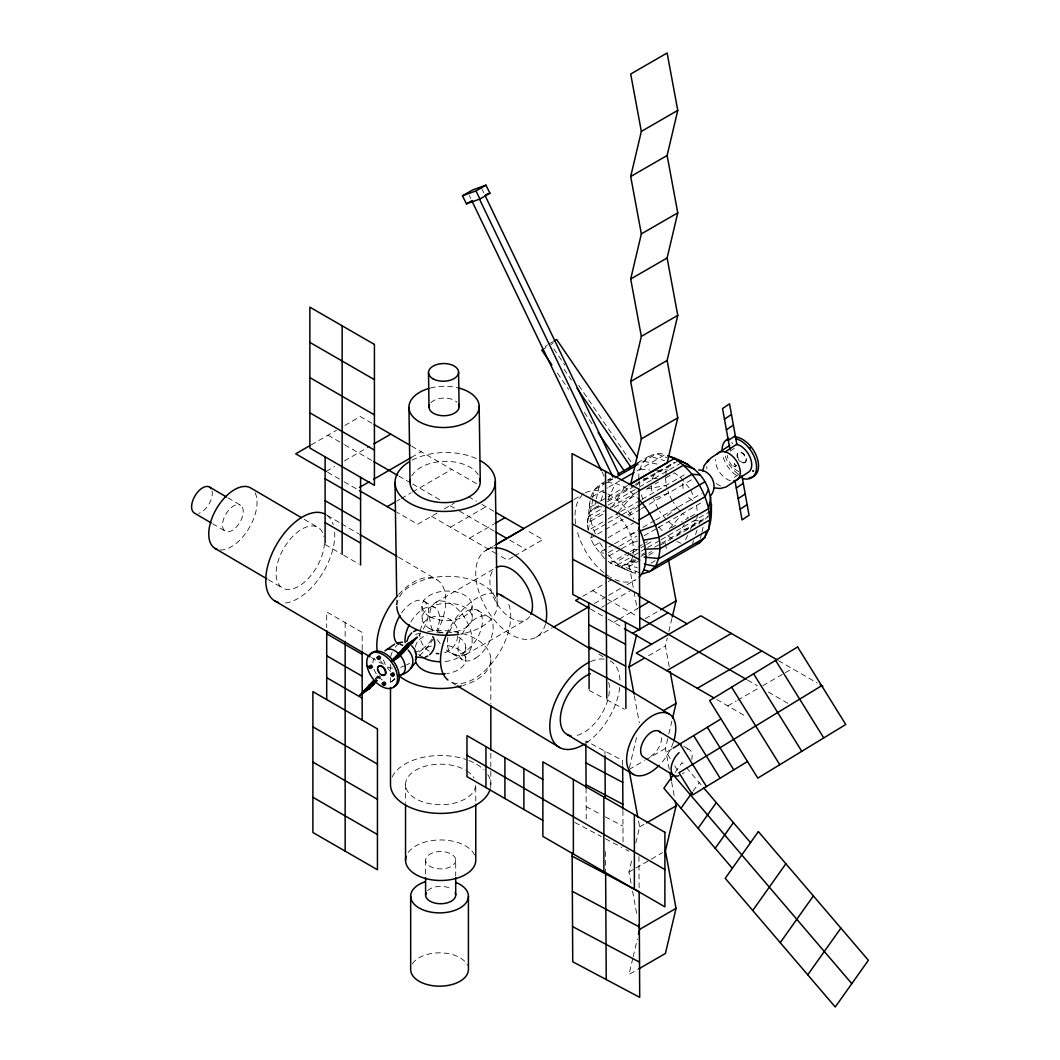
<?xml version="1.0" encoding="UTF-8"?>
<svg xmlns="http://www.w3.org/2000/svg" width="1060" height="1060" viewBox="0 0 1060 1060"><rect width="100%" height="100%" fill="white"/><g stroke="black" fill="none" stroke-linecap="round" stroke-linejoin="round"><path stroke-width="0.75" stroke-dasharray="5 3.75" d="M682.653 483.546L683.342 491.138M595.375 533.816C590.831 523.521 588.035 511.848 590.075 500.598M592.5 499.18C592.355 509.953 585.08 519.426 588.234 530.371L606.678 519.718M638.875 479.001C637.51 464.532 649.873 449.466 665.163 454.621L635.364 471.819M632.966 554.473C635.218 539.328 627.136 524.316 616.469 514.06M665.667 476.364L666.263 471.541L668.555 466.453L671.311 463.896M697.202 514.392C697.758 523.388 689.411 531.722 680.308 528.635M592.739 497.63L593.971 489.932L599.602 484.712L606.333 480.816M457.628 636.066C457.191 643.923 451.335 651.33 443.557 652.973M588.234 530.371L590.42 518.963L604.611 510.774M420.383 630.7C423.708 608.93 458.887 612.733 457.854 634.728M595.998 500.307L594.196 508.098L590.526 511.503L600.463 505.766M596.356 498.743L599.602 484.712L604.014 483.347M700.501 538.241L701.574 533.551M701.945 532.001L704.105 522.646M629.362 767.904L636.967 735.693M669.258 666.727L665.415 646.004L667.31 637.948M668.833 631.508L671.868 618.616M631.058 883.165L628.991 872.009L632.025 859.117M635.828 843.018L639.63 826.906L638.146 818.943M669.258 769.215L665.415 748.492L668.449 735.6M668.833 733.997L671.868 721.105M632.793 958.386L628.991 974.498L637.391 969.648M633.164 956.783L637.351 939.054M600.967 500.585L603.962 491.509M692.564 543.674L693.571 540.653M695.559 534.598L697.056 530.066M699.057 524.024L700.051 520.99L704.821 519.519L707.576 516.975M652.072 479.729C653.689 472.468 661.268 468.096 668.37 470.322M608.109 561.217C615.568 568.279 630.382 567.723 632.767 556.076M607.963 499.71L615.502 483.281L624.684 487.189L637.073 497.272M685.581 539.858L687.635 535.38M690.378 529.404L694.486 520.447L700.051 520.99M604.531 558.607L594.196 545.741L590.526 538.122L592.593 533.776M612.163 507.064L624.684 487.189M677.671 535.128L684.349 524.528M675.101 772.448L682.083 762.59L685.29 766.353M693.081 791.224L699.189 782.611M618.51 511.688L633.867 493.88M669.258 528.993L682.56 513.557L688.523 517.903L681.434 521.997M375.24 678.678L377.797 675.843M378.963 678.599L380.779 676.638M545.118 346.978L547.371 344.897M550.988 344.778L553.254 342.685M635.404 465.618L639.922 461.431M628.024 514.935L637.616 506.918M667.402 515.69L676.995 507.687L673.02 501.857M375.863 678.665L379.507 675.697M377.413 678.638L379.851 676.651M391.259 681.779L395.102 679.129M730.221 451.07L734.898 447.943M735.11 466.546L736.369 465.698M744.478 462.73L744.928 462.438A5.936 3.67 56.2 0 0 743.298 453.402A5.936 3.67 56.2 0 0 737.508 456.158A5.936 3.67 56.2 0 0 744.928 462.438M734.368 477.384L740.198 473.475M752.732 471.859L753.991 471.011A1.643 1.02 56.2 0 1 752.481 470.388M671.762 748.956L666.289 752.282L670.516 759.106M311.15 444.895L336.404 430.32M344.831 425.458L360.267 416.54L372.736 423.748M326.215 471.422L334.629 466.559M344.46 460.888L369.715 446.3M548.696 344.129L552.658 341.837M541.74 350.118L547.026 347.07M411.439 457.43L421.27 451.759M397.036 500.969L399.845 499.353M401.25 498.544L411.068 492.874M412.473 492.052L451.772 469.368M437.224 512.987L417.719 524.25L396.917 512.245M444.312 508.893L454.25 503.156M450.513 527.231L485.983 506.746M469.487 538.175L493.615 524.25M486.103 550.233L494.623 545.317M574.069 499.445L583.994 493.721M607.764 479.994L610.626 478.338M637.272 462.955L649.263 456.038L664.567 460.716M488.475 549.133L492.728 546.682M606.678 482.605L593.971 489.932L590.42 497.763L587.439 523.03L604.465 513.199M608.082 481.783L613.727 478.524M634.277 466.652L656.604 453.773L666.806 457.668M591.838 496.941L607.446 487.931M608.864 487.123L619.755 480.829M589.214 507.66L599.152 501.936M600.569 501.115L627.52 485.546M598.45 505.647L594.196 508.098L598.966 506.627L601.749 506.905M608.387 499.909L633.92 485.162M635.337 484.341L674.611 462.319M607.486 501.711L634.516 486.103M635.854 485.334L676.995 461.577M513.12 556.818L507.449 560.091L497.962 554.618M514.537 555.996L542.905 539.62L526.648 530.225M435.845 602.411L494.742 568.412M588.234 516.591L602.411 508.402M608.096 505.117L637.881 487.918M639.299 487.096L681.143 462.942M610.282 507.501L640.081 490.303M614.402 507.462L637.457 494.145M647.382 488.421L658.379 482.075M665.826 477.768L674.332 472.853L680.308 477.212L689.053 487.733M608.096 518.896L619.438 512.351M620.723 511.609L640.717 500.068M642.002 499.326L687.397 473.118M593.971 530.888L606.731 523.521M608.149 522.699L620.922 515.319M622.339 514.511L637.948 505.501M590.526 538.122L596.21 534.836M597.628 534.028L623.161 519.281M628.832 516.008L640.465 509.29M641.605 508.628L692.962 478.988M594.196 545.741L601.285 541.647M608.122 537.712L633.655 522.964M613.157 544.548L598.966 552.737L603.763 553.121M614.575 543.727L637.55 530.45M642.943 527.337L654.577 520.632M655.716 519.97L701.402 493.602M608.374 552.551L618.298 546.814M619.716 546.006L636.742 536.174M608.784 556.142L620.14 549.597M621.558 548.775L637.166 539.765M644.109 535.75L657.028 528.291M658.3 527.562L703.694 501.353M628.938 552.313L610.494 562.953L633.867 572.996L636.716 573.288M630.356 551.491L647.382 541.66M671.497 527.734L677.525 524.25M690.298 516.883L697.387 512.788M631.111 553.399L615.502 562.409L608.639 560.024M632.529 552.578L639.617 548.484M641.035 547.662L645.301 545.198M646.719 544.389L653.808 540.282M629.229 558.116L616.469 565.497L633.867 572.996L636.702 571.366M634.185 555.268L640.584 551.571M641.274 551.16L646.958 547.887M647.673 547.477L660.446 540.096M661.135 539.699L710.796 511.026M465.936 654.55L526.237 619.729M633.376 559.495L622.021 566.04L640.956 573.288M641.817 554.618L644.652 552.975M654.577 547.251L660.327 543.926M661.678 543.157L708.491 516.127M635.311 559.654L626.804 564.569L637.51 567.842M640.982 556.381L646.666 553.108M660.844 544.906L704.821 519.519M635.987 560.501L628.991 564.543L633.721 590.049M648.601 553.214L651.396 551.597M640.293 560.091L624.684 569.101L615.502 562.409L608.016 554.499M648.799 555.175L655.888 551.081M582.722 596.343L606.837 582.417M608.255 581.609L611.103 579.966M650.893 563.178L655.146 560.713M536.267 637.113L551.876 628.103M594.435 603.524L607.208 596.157M608.625 595.336L621.385 587.969M627.069 584.683L635.576 579.767A50.164 28.964 60 0 1 610.494 577.289M601.696 607.3L604.531 605.671M605.949 604.849L630.077 590.923M613.581 622.352L617.834 619.901M619.252 619.08L637.696 608.427M645.235 618.695L659.24 610.613M648.601 655.703L665.415 646.004M727.783 705.907L736.197 701.044M737.601 700.236L758.655 688.072M762.856 685.648L783.91 673.497M785.314 672.689L792.323 668.635M628.991 769.52L644.4 760.616M645.805 759.808L665.415 748.492M639.63 826.906L645.235 823.673M628.991 872.009L634.596 868.776M635.987 867.968L650.005 859.872M651.396 859.064L662.606 852.598M655.358 497.908L668.555 493.072L672.225 500.691M630.462 534.545L637.802 531.855M607.804 480.365L613.687 478.55M646.242 489.124L666.263 485.321L668.555 493.072M632.767 542.296L637.378 541.422M643.566 478.815L657.65 478.272M633.549 549.65L639.803 549.398M640.081 469.103L649.899 470.017M656.445 470.627L666.263 471.541M606.956 482.433L615.502 483.281M643.619 461.272L659.214 464.505M630.462 561.177L639.816 563.112M720.601 486.103L715.262 483.002M692.697 500.585L686.297 496.12M676.956 541.541L680.891 543.224M589.121 690.431L604.067 698.368M606.784 699.812L624.552 709.259M586.18 806.66L601.232 814.65M605.326 816.836L622.989 826.217M574.825 822.467L601.351 836.552M605.445 838.738L621.756 847.39M625.983 849.643L628.871 851.18M411.558 446.154L479.491 485.387M778.464 660.632L817.287 683.038M468.361 496.57L476.496 501.274M481.916 504.401L494.119 511.437M327.99 435.183L343.241 443.981M344.619 444.776L372.351 460.795M398.692 476.006L411.174 483.201M412.565 484.009L441.675 500.81M449.996 505.62L458.132 510.31M459.483 511.092L494.715 531.444M509.635 540.043L525.892 549.438M592.646 590.619L637.378 616.443M747.578 680.069L757.277 685.661M768.367 692.074L787.779 703.27M431.539 516.273L496.597 553.837M590.539 609.049L606.81 618.444M608.162 619.225L623.068 627.825M327.606 472.217L342.857 481.028M344.235 481.823L356.716 489.031M716.692 699.494L745.803 716.308M325.115 544.495L340.724 553.505M343.559 555.149L359.168 564.158M327.301 515.425L340.114 522.951M341.545 523.786L358.625 533.803M398.494 557.189L436.932 579.74M304.167 519.294L318.199 527.535M424.278 601.391L435.209 607.804M227.927 497.842L240.58 505.262A15.052 8.122 -59.6 0 1 235.055 528.344A15.052 8.122 -59.6 0 1 223.05 520.99A15.052 8.122 -59.6 0 1 240.58 505.262M212.556 523.706L225.21 531.139M268.299 579.661L282.331 587.902M371.464 657.624L381.428 663.467M598.913 654.126L603.114 656.67M477.305 610.123L488.064 616.602M683.66 746.2L689.199 749.539M452.421 653.636L463.167 660.115M455.985 685.065L450.381 681.686A50.164 27.666 -58.9 0 0 495.02 659.121A50.164 27.666 -58.9 0 0 507.912 602.583M668.37 521.745L674.332 526.091M667.787 535.644L673.02 539.474M429.26 651.224C423.483 647.74 419.999 641.433 419.733 634.728M676.995 507.687L680.335 511.212M666.144 519.4L659.625 511.212M658.737 526.966L664.09 532.61M686.363 767.599L702.409 786.361M553.77 348.833L564.874 365.091M578.76 385.403L632.436 463.949M564.026 369.264L571.433 380.103M557.467 373.147L568.571 389.391M584.298 412.419L592.633 424.609M599.602 542.627L606.029 552.035M674.756 765.916L677.287 769.997M690.643 490.065L694.3 497.697M658.035 508.893L653.45 498.16M481.651 188.428L483.797 192.88M469.302 195.477L470.733 198.458M602.053 471.899L604.2 476.364M641.406 494.768L642.731 499.233M665.415 543.515L666.886 551.478M671.616 781.962L674.571 797.902M634.012 591.639L637.259 609.182M634.304 695.731L639.326 722.827M632.529 891.142L637.259 916.648M696.606 505.448L697.228 511.317M665.468 477.981L666.263 485.321M651.29 486.169L652.072 493.509M639.048 480.617L639.736 487.07M706.768 466.519L706.94 468.917M497.074 598.396L497.167 604.995M472.084 605.194L472.27 617.37M421.946 606.386L422.132 618.563M396.771 599.986L396.837 604.929M638.942 856.533L639.114 888.532M622.657 765.201L622.631 760.51L585.822 740.953L585.849 744.08M622.896 810.569L623.094 846.556M604.968 751.129L604.982 754.256M605.525 851.538L605.644 873.943M586.087 787.885L586.26 820.731M490.82 659.545L490.82 703.933M490.82 753.236L490.82 769.666M490.82 771.309L490.82 784.466M475.768 800.936L475.768 784.466A35.112 20.273 0 0 1 431.566 804.037A35.112 20.273 0 0 1 410.246 774.33A35.112 20.273 0 0 1 465.486 770.13M465.738 647.461L465.738 659.744A25.082 14.482 0 0 1 446.817 673.59M455.707 860.23A15.052 8.692 0 0 1 433.129 867.756A15.052 8.692 0 0 1 433.129 852.704A15.052 8.692 0 0 1 455.707 860.23L455.707 876.05M425.603 860.23L425.603 876.05M405.543 784.466L405.543 802.579M390.491 664.487L390.491 671.059M390.491 677.631L390.491 685.846M362.175 649.634L362.175 632.423L326.705 611.951L326.705 627.6M345.162 622.604L345.162 639.816M427.617 890.692A15.052 8.692 0 0 1 451.295 888.889M447.479 645.62A25.082 14.482 0 0 1 465.738 659.744M419.111 652.139A25.082 14.482 0 0 1 434.494 645.514M458.635 637.166A25.082 14.482 0 0 1 464.002 652.549A25.082 14.482 0 0 1 441.94 661.731M422.675 657.359A25.082 14.482 0 0 1 418.766 654.338M415.573 647.064A25.082 14.482 0 0 1 427.008 635.112M437.727 632.886A25.082 14.482 0 0 1 447.479 633.337M466.744 770.898A35.112 20.273 0 0 1 473.899 777.947M408.219 852.465A35.112 20.273 0 0 1 442.947 839.997A35.112 20.273 0 0 1 474.575 854.983M487.799 774.568A50.164 28.964 0 0 1 490.542 787.487M392.2 776.967A50.164 28.964 0 0 1 465.738 759.384M468.904 760.537A50.164 28.964 0 0 1 484.089 769.984M427.67 631.575A50.164 28.964 0 0 1 487.6 649.343A50.164 28.964 0 0 1 462.849 685.515M390.769 656.524A50.164 28.964 0 0 1 392.2 652.059M395.208 647.302A50.164 28.964 0 0 1 397.222 645.076M415.573 634.476A50.164 28.964 0 0 1 419.945 633.178M737.455 457.841A5.936 3.67 56.2 0 1 741.298 452.7A5.936 3.67 56.2 0 1 745.604 461.59A5.936 3.67 56.2 0 1 738.131 459.218M753.011 470.388A1.643 1.02 56.2 0 1 752.944 471.7M730.446 480.683A16.39 10.136 56.2 0 1 715.447 459.444M738.688 471.66A16.39 10.136 56.2 0 1 727.173 455.376M738.184 474.005A22.75 14.071 56.2 0 1 724.722 454.091M736.197 475.33A22.75 14.071 56.2 0 1 722.469 454.117M734.341 463.816A1.643 1.02 56.2 0 1 735.375 466.307A1.643 1.02 56.2 0 1 733.281 465.446A1.643 1.02 56.2 0 1 734.024 463.684M731.479 442.683A1.643 1.02 56.2 0 1 732.672 443.69M736.713 465.3A1.643 1.02 56.2 0 1 734.288 463.604M610.123 660.883A50.164 27.666 -58.9 0 1 619.994 682.839M619.702 687.437A50.164 27.666 -58.9 0 1 585.61 743.298M590.698 661.586A50.164 27.666 -58.9 0 1 607.433 659.757M608.731 682.534A35.112 19.371 -58.9 0 1 600.159 716.322A35.112 19.371 -58.9 0 1 573.659 735.892M673.272 742.424A35.112 19.371 -58.9 0 1 661.202 763.16M446.75 633.986A50.164 27.666 -58.9 0 1 493.668 593.11M661.705 737.76A15.052 8.308 -58.9 0 1 648.283 757.396M687.052 748.956A15.052 8.308 -58.9 0 1 691.756 759.437M684.19 772.435A15.052 8.308 -58.9 0 1 682.375 773.906M449.692 631.468A25.082 13.833 -58.9 0 1 479.266 611.54A25.082 13.833 -58.9 0 1 467.858 649.475A25.082 13.833 -58.9 0 1 447.929 637.338M327.05 515.385A50.164 27.096 -59.6 0 1 333.251 524.62M334.655 532.12A50.164 27.096 -59.6 0 1 319.444 577.912A50.164 27.096 -59.6 0 1 284.623 603.047M324.373 543.383A35.112 18.961 -59.6 0 1 288.943 589.466A35.112 18.961 -59.6 0 1 285.71 545.211A35.112 18.961 -59.6 0 1 323.883 536.532M255.076 492.794A35.112 18.961 -59.6 0 1 248.477 529.086A35.112 18.961 -59.6 0 1 219.764 549.928M398.719 594.435A50.164 27.096 -59.6 0 1 439.728 581.953A50.164 27.096 -59.6 0 1 436.813 632.727M433.58 638.398A50.164 27.096 -59.6 0 1 419.614 655.676M409.544 663.361A50.164 27.096 -59.6 0 1 406.55 664.978M405.052 665.68A50.164 27.096 -59.6 0 1 400.68 667.283M392.558 668.171A50.164 27.096 -59.6 0 1 385.694 665.971M383.428 664.262A50.164 27.096 -59.6 0 1 380.593 660.844M212.066 490.966A15.052 8.122 -59.6 0 1 198.763 513.371M401.727 612.746A25.082 13.542 -59.6 0 1 424.994 601.921A25.082 13.542 -59.6 0 1 422.688 630.223M420.9 632.966A25.082 13.542 -59.6 0 1 418.952 635.536M410.869 621.889A25.082 13.542 -59.6 0 1 433.606 607.022A25.082 13.542 -59.6 0 1 436.587 630.832M431.831 639.379A25.082 13.542 -59.6 0 1 412.658 651.9M390.636 671.457A14.641 8.904 55.4 0 1 383.309 658.87M394.426 678.347A14.641 8.904 55.4 0 1 388.861 682.256M382.276 679.977A14.641 8.904 55.4 0 1 373.067 665.945M372.868 662.778A14.641 8.904 55.4 0 1 374.697 657.942M609.182 576.494A50.164 28.964 60 0 1 605.207 573.778M603.895 572.758A50.164 28.964 60 0 1 576.905 530.093M575.646 523.839A50.164 28.964 60 0 1 581.794 495.696M585.411 492.9A50.164 28.964 60 0 1 606.532 493.35M607.857 493.973A50.164 28.964 60 0 1 633.893 519.055M545.45 624.048A50.164 28.964 60 0 1 489.601 613.7A50.164 28.964 60 0 1 493.457 547.967M432.467 630.13A30.091 17.371 60 0 1 445.385 601.563A30.091 17.371 60 0 1 472.177 640.77A30.091 17.371 60 0 1 445.385 649.038M440.258 643.619A30.091 17.371 60 0 1 435.845 637.166M529.616 616.602A30.091 17.371 60 0 1 500.545 608.811A30.091 17.371 60 0 1 492.754 570.744M412.062 460.186A50.164 29.455 -0.9 0 1 480.273 460.596M411.81 475.887A35.112 20.617 -0.9 0 1 444.816 461.365A35.112 20.617 -0.9 0 1 478.298 474.84M430.281 388.053A35.112 20.617 -0.9 0 1 458.569 387.973M396.904 605.048A50.164 29.455 -0.9 0 1 443.862 576.415A50.164 29.455 -0.9 0 1 496.464 600.397A50.164 29.455 -0.9 0 1 460.504 634.039M430.943 402.681A15.052 8.838 -0.9 0 1 457.006 402.27M412.406 963.805A28.872 16.668 0 0 1 440.801 952.847A28.872 16.668 0 0 1 467.447 965.183M475.569 658.154A25.082 13.833 -58.9 0 0 490.833 618.96A25.082 13.833 -58.9 0 0 460.438 637.948A25.082 13.833 -58.9 0 0 475.569 658.154M429.711 616.615A25.082 14.734 -0.9 0 0 471.395 609.023A25.082 14.734 -0.9 0 0 439.953 591.732A25.082 14.734 -0.9 0 0 429.711 616.615M429.896 628.805A25.082 14.734 -0.9 0 0 471.567 621.2A25.082 14.734 -0.9 0 0 440.125 603.908A25.082 14.734 -0.9 0 0 429.896 628.805"/><path stroke-width="1.5" d="M667.787 455.734C685.197 461.259 702.369 471.17 708.491 489.508C713.194 505.964 713.512 531.272 699.414 542.919L649.767 571.578L642.413 573.844M711.578 504.6L708.597 529.854L658.936 558.527L644.215 557.149M705.788 533.061L705.059 537.685L655.398 566.358L649.767 571.578L643.645 569.71M702.767 471.064L704.105 465.645L708.689 459.682M710.796 497.246L708.597 508.654L709.803 519.957L660.155 548.616L644.506 549.226M416.341 659.015L416.169 653.503M406.788 641.578L408.471 636.875L411.757 632.873M630.7 176.516L641.34 131.413L630.7 74.028L667.124 53L677.764 110.386L667.124 155.489L677.764 212.874L667.124 257.977L677.764 315.363L667.124 360.466L677.764 417.852L667.124 462.955L630.7 483.983L641.34 438.88L630.7 381.494L641.34 336.391L630.7 279.005L641.34 233.902L630.7 176.516L667.124 155.489M634.012 694.128L628.991 667.032L636.583 634.821M672.252 617.013L676.055 600.901L668.37 559.455M672.636 717.885L676.055 703.389L670.145 671.51M638.491 934.231L639.63 929.395L638.743 924.612M675.167 801.095L676.055 805.878L665.415 850.981L676.055 908.367L665.415 953.47L638.796 968.84M709.644 513.583L710.796 511.026M708.491 489.508L705.059 496.729L655.398 525.402L639.26 531.325M707.272 462.173L710.756 458.092L729.731 445.385M710.677 495.683C718.773 486.116 711.22 469.885 698.686 469.991M401.501 674.716C413.625 671.033 416.421 659.029 408.14 650.085M415.334 662.672L411.2 667.999M680.984 808.276L692.206 792.456M698.103 828.297L716.308 802.619M715.208 848.305L733.414 822.626M752.732 910.487L785.871 863.767M780.24 942.658L813.378 895.938M807.746 974.829L840.885 928.11M377.148 680.573L369.9 688.43L359.804 695.387L373.425 680.639M391.697 660.937L407.133 644.228L417.216 637.272L399.063 656.922L392.757 661.268M429.631 654.669C434.878 650.456 436.495 642.254 432.745 636.543M628.408 468.865L630.66 466.771L576.984 388.225M638.822 505.925L642.413 502.917L692.074 474.244L700.051 474.893M399.103 675.193A14.641 8.904 55.4 0 0 400.309 655.477L393.512 658.962L408.14 647.09L402.588 649.131L417.216 637.272M392.346 660.777L403.595 652.006L398.057 654.047L412.671 642.188L407.133 644.228M359.804 695.387L374.432 683.514L368.88 685.555L376.194 679.619M369.9 688.43L364.349 690.471L376.538 680.586M386.847 649.542L394.678 644.135M402.588 649.131L412.671 642.188M398.057 654.047L408.14 647.09M393.512 658.962L403.595 652.006M392.624 660.777L400.309 655.477M368.88 685.555L375.187 681.209M364.349 690.471L374.432 683.514M724.47 419.164L731.466 414.486M726.378 429.803L733.387 425.113M728.299 440.43L735.309 435.753M725.252 451.918L736.726 444.233A16.39 10.136 56.2 0 1 750.374 458.026A16.39 10.136 56.2 0 1 747.631 472.694L725.967 487.03L720.244 488.501L714.652 487.918M736.289 488.011L743.285 483.333M738.21 498.65L745.206 493.96M740.132 509.29L747.128 504.6M673.126 748.121L721.012 718.918M821.672 685.727L678.983 772.727L692.75 794.894L747.472 761.53M462.451 195.808L472.429 190.045L485.93 185.169L489.958 193.211L479.968 198.975L466.479 203.851L462.451 195.808L475.94 190.932L485.93 185.169M466.479 203.851L472.177 200.565M641.34 131.413L677.764 110.386M641.34 233.902L677.764 212.874M309.745 445.703L295.714 453.812L326.215 471.422M630.7 279.005L667.124 257.977M373.928 443.875L390.769 434.15M553.982 341.068L556.633 339.544L637.139 457.363M359.525 487.414L369.344 481.743M373.557 479.305L411.439 457.43M641.34 336.391L677.764 315.363M387.218 506.64L395.632 501.777M630.7 381.494L667.124 360.466M495.033 523.428L504.958 517.704M641.34 438.88L677.764 417.852M496.04 544.495L572.652 500.267M617.781 474.204L635.947 463.724M496.981 544.217L523.932 528.662L495.47 512.232M615.118 477.729L635.139 466.161M621.173 480.008L633.946 472.641M628.938 484.738L674.332 458.516C692.008 469.673 703.853 488.527 708.597 508.654L658.936 537.327L643.539 540.255M638.12 491.429L683.514 465.221L694.486 469.024M638.955 519.904L704.821 481.876M579.886 597.986L575.633 600.437L589.188 608.268M553.293 627.282L588.764 606.797M639.114 607.605L649.051 601.868M660.645 609.792L676.055 600.901M632.555 633.31L668.025 612.826M628.991 667.032L644.4 658.141M666.78 670.675L731.321 633.416M697.281 688.298L761.822 651.025M663.441 710.664L676.055 703.389M646.626 822.865L676.055 805.878M639.63 929.395L676.055 908.367M413.599 631.588L416.235 630.342M425.153 657.2L427.789 655.968M485.453 194.841L489.958 193.211M696.473 543.82L699.414 542.919M397.381 642.89L402.495 642.135M422.9 657.65L415.652 656.962M436.322 653.517L438.787 653.702M644.493 564.092L655.398 566.358C667.111 543.475 654.179 515.783 638.146 498.399M688.523 464.664L668.052 455.866M399.819 644.069L402.707 645.341M572.228 488.792L639.207 524.382M572.426 523.998L639.405 559.587M572.612 559.203L639.591 594.792M588.764 624.724L625.559 644.281M588.883 646.626L625.678 666.183M589.002 668.529L625.811 688.086M585.942 762.856L622.75 782.413M586.061 784.758L622.869 804.315M572.161 856.149L639.14 891.738L639.71 997.354L572.731 961.764L572.135 852.942M572.347 891.354L639.326 926.943M572.546 926.559L639.524 962.149M309.865 342.393L374.418 379.652M309.865 377.612L374.418 414.871M374.127 424.543L410.18 445.359M777.073 659.823L700.819 615.807L636.278 653.066L713.91 697.891M820.056 684.641L822.825 686.244M638.2 595.614L686.999 623.783M309.865 412.83L374.418 450.102M373.743 461.59L397.315 475.198M496.08 532.226L506.918 538.48M640.081 618.006L746.187 679.261M624.419 628.606L651.529 644.268M359.486 490.634L395.539 511.45M325.115 478.775L360.585 499.247M325.115 500.678L360.585 521.162M325.115 522.593L360.585 543.064M326.705 633.853L362.175 654.338M542.866 779.471L466.97 735.653L466.97 776.609L542.866 820.427M326.705 655.769L362.175 676.24M466.97 755.303L664.885 869.571M326.705 677.671L362.175 698.156M312.885 726.829L377.44 764.101M312.885 762.047L377.44 799.319M312.885 797.266L377.44 834.538M360.055 534.637L397.076 556.354M301.358 517.651L250.836 488.024A35.112 18.961 -59.6 0 0 215.591 510.284A35.112 18.961 -59.6 0 0 217.234 549.424M209.641 487.11L226.522 497.021M211.152 522.885L194.258 512.987A15.052 8.122 -59.6 0 1 196.087 494.145A15.052 8.122 -59.6 0 1 211.165 488.647M214.968 548.391L266.895 578.84M274.646 600.834L370.033 656.789M500.837 595.018L590.5 649.064M625.122 687.49L668.833 713.844M658.75 731.175L680.891 744.531M674.067 775.536L643.606 757.185A15.052 8.308 -58.9 0 1 644.904 738.581A15.052 8.308 -58.9 0 1 660.38 732.632M567.232 734.553L633.522 774.515M457.39 685.913L559.667 747.565M411.717 645.832L414.619 649.383L416.421 654.391M703.469 787.606L750.533 842.647M851.816 983.64L673.352 774.913L663.878 788.269L732.327 868.312M541.74 350.118L551.915 365.011M598.184 432.732L624.101 470.653M775.602 660.367L823.766 737.906M753.607 673.776L801.771 751.315M731.612 687.185L779.789 764.724M707.325 727.266L733.798 769.865M693.651 735.6L720.111 778.212M679.963 743.948L706.437 786.546M475.94 190.932L479.968 198.975M485.228 195.848L619.411 475.251M479.504 199.161L612.971 477.066M472.15 201.427L601.338 470.415M669.841 772.396L671.325 780.372M629.282 771.11L637.855 817.34M736.952 444.869L729.545 403.847L722.549 408.537L729.956 449.546M741.921 475.728L749.049 515.226L742.053 519.917L734.911 480.418M495.325 481.187L497.047 596.74M479.16 406.338L480.273 481.425M458.583 372.153L459.099 406.656M428.492 372.63L429.008 407.133M408.948 407.451L410.061 482.538M395.022 482.777L396.692 595.031M625.44 622.379L625.917 708.424M622.657 766.764L622.896 809.005M605.525 471.382L606.77 698.249M604.995 755.82L605.233 798.061M605.644 873.943L606.227 979.559M588.644 602.822L589.108 688.867M585.849 744.08L586.087 787.885M634.37 814.689L634.37 889.221M603.869 797.08L603.869 871.612M573.367 779.471L573.367 854.002M523.892 768.526L523.892 809.482M504.918 757.569L504.918 798.524M490.82 705.576L490.82 749.95M485.944 746.611L485.944 787.567M475.768 804.222L475.768 860.23A35.112 20.273 0 0 1 437.21 880.396A35.112 20.273 0 0 1 406.218 856.268M468.427 896.203L468.427 969.503A28.872 16.668 0 0 1 439.555 986.171A28.872 16.668 0 0 1 410.671 969.503L410.671 896.203M455.707 877.627L455.707 895.038M425.603 877.627L425.603 895.038M405.543 804.222L405.543 860.23M390.491 687.49L390.491 784.466A50.164 28.964 0 0 0 436.72 813.325A50.164 28.964 0 0 0 490.197 788.998M362.175 651.198L362.175 720.071M360.585 477.331L360.585 564.98M345.162 641.38L345.162 851.127M342.142 325.804L342.142 554.327M326.705 630.726L326.705 699.587M325.115 456.86L325.115 542.932M455.19 892.785A15.052 8.692 0 0 1 440.655 903.729A15.052 8.692 0 0 1 426.12 892.785M445.213 673.789A25.082 14.482 0 0 1 415.573 659.36M440.311 661.745A25.082 14.482 0 0 1 422.675 657.359M461.365 685.926A50.164 28.964 0 0 1 399.209 675.856M717.421 453.839A16.39 10.136 56.2 0 1 737.058 461.908A16.39 10.136 56.2 0 1 733.494 481.028M734.819 436.852A22.75 14.071 56.2 0 1 756.972 457.363A22.75 14.071 56.2 0 1 749.142 477.729M726.829 439.993A22.75 14.071 56.2 0 1 728.684 438.35M735.719 438.654A22.75 14.071 56.2 0 1 756.164 463.114A22.75 14.071 56.2 0 1 742.928 478.577M722.138 451.547A22.75 14.071 56.2 0 1 727.769 439.078M749.99 447.704A1.643 1.02 56.2 0 1 750.308 447.929M659.188 765.307A35.112 19.371 -58.9 0 1 626.698 761.901A35.112 19.371 -58.9 0 1 655.146 714.374A35.112 19.371 -58.9 0 1 673.723 741.033M570.916 735.759A35.112 19.371 -58.9 0 1 562.409 707.166A35.112 19.371 -58.9 0 1 590.407 673.789M584.312 744.12A50.164 27.666 -58.9 0 1 549.888 723.344A50.164 27.666 -58.9 0 1 589.4 662.182M678.745 775.761A15.052 8.308 -58.9 0 1 671.099 768.951A15.052 8.308 -58.9 0 1 679.076 752.64M447.969 680.083A50.164 27.666 -58.9 0 1 446.75 633.986M496.703 593.507A50.164 27.666 -58.9 0 1 503.248 596.621M278.581 602.517A50.164 27.096 -59.6 0 1 275.216 546.986A50.164 27.096 -59.6 0 1 325.884 514.59M377.294 651.635A50.164 27.096 -59.6 0 1 397.672 595.601M398.348 644.321A25.082 13.542 -59.6 0 1 399.938 615.489M405.092 642.625A25.082 13.542 -59.6 0 1 409.266 624.764M378.142 667.151A5.3 3.233 55.4 0 1 382.885 666.806A5.3 3.233 55.4 0 1 385.919 673.14A5.3 3.233 55.4 0 1 381.693 674.584M378.923 671.735A5.3 3.233 55.4 0 1 378.341 670.503M383.455 683.024A1.471 0.888 55.4 0 1 384.515 682.163A1.471 0.888 55.4 0 1 385.641 684.097A1.471 0.888 55.4 0 1 384.184 684.283M392.134 673.55A1.471 0.888 55.4 0 1 393.512 673.179A1.471 0.888 55.4 0 1 394.267 675.193A1.471 0.888 55.4 0 1 392.624 674.862M378.301 656.723A1.471 0.888 55.4 0 1 379.586 656.286A1.471 0.888 55.4 0 1 380.487 658.194A1.471 0.888 55.4 0 1 379.056 658.3M370.934 665.15A1.471 0.888 55.4 0 1 371.517 665.481M371.994 666.064A1.471 0.888 55.4 0 1 372.087 667.548M384.952 650.88A14.641 8.904 55.4 0 1 399.488 654.524M369.834 655.424A20.312 12.362 55.4 0 1 392.995 660.658A20.312 12.362 55.4 0 1 394.095 686.668M638.637 527.655A50.164 28.964 60 0 1 639.193 576.971M494.808 547.887A50.164 28.964 60 0 1 532.862 573.778A50.164 28.964 60 0 1 545.767 622.75M496.146 567.603A30.091 17.371 60 0 1 523.017 580.058A30.091 17.371 60 0 1 530.848 614.429M480.273 460.596A50.164 29.455 -0.9 0 1 481.001 502.255A50.164 29.455 -0.9 0 1 410.074 503.367A50.164 29.455 -0.9 0 1 409.345 461.723M479.928 478.749A35.112 20.617 -0.9 0 1 445.531 502.599A35.112 20.617 -0.9 0 1 410.313 479.849M458.569 387.973A35.112 20.617 -0.9 0 1 471.819 419.243A35.112 20.617 -0.9 0 1 416.739 420.118A35.112 20.617 -0.9 0 1 428.876 388.437M458.543 404.377A15.052 8.838 -0.9 0 1 444.206 415.732A15.052 8.838 -0.9 0 1 429.485 404.827M458.927 634.291A50.164 29.455 -0.9 0 1 396.864 606.585M455.588 882.344A28.872 16.668 0 0 1 460.848 907.466A28.872 16.668 0 0 1 417.031 906.644A28.872 16.668 0 0 1 425.113 881.761M758.364 831.596L725.226 878.329L835.253 1007L868.392 960.267L758.364 831.596M797.597 646.958L709.617 700.594L757.794 778.133L845.761 724.497L797.597 646.958M639.021 489.177L572.042 453.587L572.811 594.408L639.789 629.998L639.021 489.177M374.418 344.434L309.865 307.161L309.865 448.049L374.418 485.321L374.418 344.434M664.885 832.299L542.866 761.862L542.866 836.393L664.885 906.83L664.885 832.299M377.44 728.869L312.885 691.61L312.885 832.484L377.44 869.756L377.44 728.869M377.612 669.549A5.3 3.233 55.4 0 0 384.197 675.299A5.3 3.233 55.4 0 0 382.832 667.35A5.3 3.233 55.4 0 0 377.612 669.549M382.329 683.793A1.471 0.888 55.4 0 0 384.157 685.383A1.471 0.888 55.4 0 0 383.773 683.183A1.471 0.888 55.4 0 0 382.329 683.793M391.034 674.637A1.471 0.888 55.4 0 0 392.863 676.227A1.471 0.888 55.4 0 0 392.478 674.027A1.471 0.888 55.4 0 0 391.034 674.637M377.201 657.809A1.471 0.888 55.4 0 0 379.029 659.399A1.471 0.888 55.4 0 0 378.645 657.2A1.471 0.888 55.4 0 0 377.201 657.809M368.946 666.859A1.471 0.888 55.4 0 0 370.775 668.449A1.471 0.888 55.4 0 0 370.391 666.25A1.471 0.888 55.4 0 0 368.946 666.859M367.078 665.892A20.312 12.362 55.4 0 0 392.333 687.887A20.312 12.362 55.4 0 0 387.072 657.465A20.312 12.362 55.4 0 0 367.078 665.892M433.01 378.804A15.052 8.838 -0.9 0 0 458.106 374.445A15.052 8.838 -0.9 0 0 439.489 363.911A15.052 8.838 -0.9 0 0 433.01 378.804"/></g></svg>
